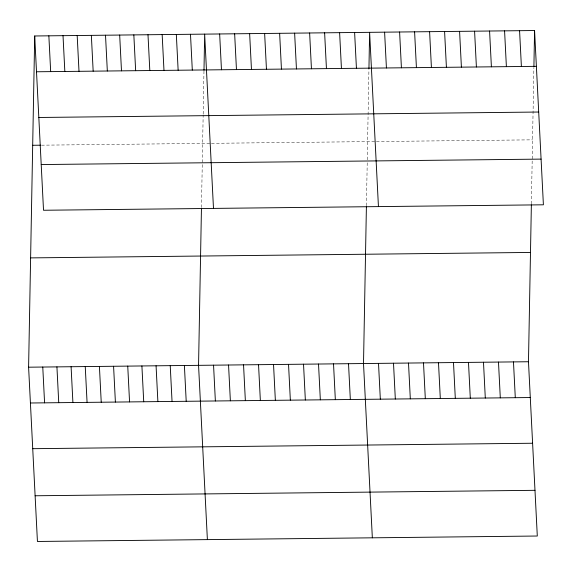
<?xml version="1.0" encoding="UTF-8"?>
<svg xmlns="http://www.w3.org/2000/svg" width="572" height="572" viewBox="0 0 572 572"><rect width="100%" height="100%" fill="white"/><g stroke="black" fill="none" stroke-linecap="round" stroke-linejoin="round"><path stroke-width="0.43" stroke-dasharray="2.86 2.15" d="M201.466 207.529L203.167 114.843M203.182 114L203.975 71.121M366.423 205.734L367.253 160.689M367.267 159.817L368.933 69.326M531.381 203.932L533.89 67.525M41.534 145.181L210.582 143.343M211.461 143.329L375.539 141.541M376.419 141.534L532.561 139.833"/><path stroke-width="0.86" d="M531.367 204.797L528.478 361.74L537.301 536.021L37.43 541.469L28.6 367.195L34.699 35.979L534.57 30.53L543.4 204.805L43.522 210.26L34.699 35.979M201.444 208.394L198.555 365.336L207.386 539.618M203.989 70.277L204.654 34.127L213.485 208.408M366.402 206.599L363.513 363.542L372.343 537.816M368.947 68.483L369.612 32.332L378.442 206.606M533.905 66.681L534.57 30.53M36.508 71.779L536.386 66.331M38.824 117.482L538.702 112.026M32.683 145.281L40.648 145.195M41.213 164.557L541.083 159.109M30.609 257.893L530.487 252.445M28.6 367.195L528.478 361.74M30.416 402.995L530.287 397.54M32.726 448.691L532.603 443.243M35.114 495.774L534.992 490.318M519.576 30.695L521.392 66.495M504.576 30.859L506.392 66.659M513.477 361.904L515.293 397.704M489.582 31.024L491.398 66.824M498.484 362.069L500.3 397.869M474.588 31.181L476.397 66.981M483.49 362.233L485.299 398.033M459.588 31.346L461.404 67.146M468.489 362.398L470.306 398.198M444.594 31.51L446.41 67.31M453.496 362.562L455.305 398.362M429.601 31.674L431.41 67.475M438.495 362.719L440.311 398.52M414.6 31.839L416.416 67.639M423.502 362.884L425.318 398.684M399.606 32.003L401.415 67.803M408.508 363.048L410.317 398.848M384.606 32.168L386.422 67.968M393.507 363.213L395.323 399.013M378.514 363.377L380.33 399.177M354.619 32.49L356.428 68.29M339.618 32.654L341.434 68.454M348.52 363.706L350.336 399.506M324.624 32.819L326.44 68.619M333.526 363.871L335.335 399.671M309.631 32.983L311.44 68.783M318.525 364.028L320.341 399.828M294.63 33.147L296.446 68.947M303.532 364.192L305.348 399.992M279.637 33.312L281.445 69.112M288.538 364.357L290.347 400.157M264.636 33.476L266.452 69.276M273.538 364.521L275.354 400.321M249.642 33.641L251.458 69.441M258.544 364.686L260.353 400.486M234.649 33.798L236.458 69.598M243.543 364.85L245.359 400.65M219.648 33.962L221.464 69.763M228.55 365.015L230.366 400.815M213.556 365.179L215.365 400.979M190.49 34.284L192.306 70.084M176.326 34.434L178.142 70.234M184.391 365.494L186.207 401.294M162.162 34.592L163.978 70.392M170.234 365.651L172.043 401.451M147.998 34.749L149.814 70.549M156.07 365.801L157.879 401.601M133.841 34.899L135.65 70.699M141.906 365.958L143.722 401.758M119.677 35.056L121.486 70.856M127.742 366.109L129.558 401.909M105.513 35.207L107.329 71.007M113.578 366.266L115.394 402.066M91.348 35.364L93.165 71.164M99.414 366.423L101.23 402.223M77.184 35.521L79 71.321M85.249 366.573L87.066 402.373M63.02 35.671L64.836 71.471M71.092 366.731L72.901 402.531M48.856 35.829L50.672 71.629M56.928 366.881L58.737 402.681M42.764 367.038L44.58 402.838"/></g></svg>
